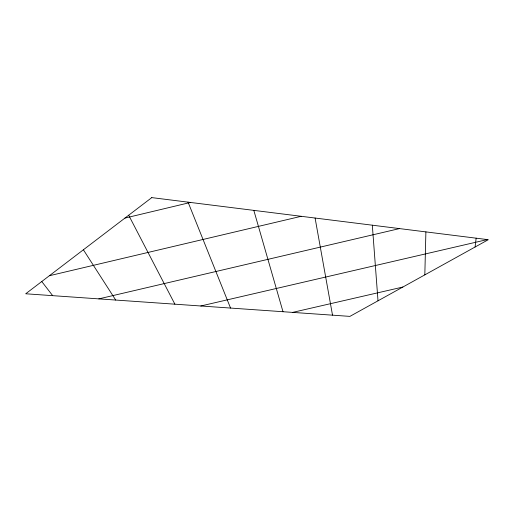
<?xml version="1.0" encoding="UTF-8"?>
<svg xmlns="http://www.w3.org/2000/svg" width="514" height="514" viewBox="0 0 514 514"><rect width="100%" height="100%" fill="white"/><g stroke="black" fill="none" stroke-linecap="round" stroke-linejoin="round"><path stroke-width="0.77" d="M424.821 274.868L425.894 231.891M475.077 247.022L476.15 238.175M124.941 218.077L190.456 202.452M49.35 275.735L301.21 216.298M98.829 298.878L399.506 228.589M200.794 305.991L487.343 239.575M292.627 312.396L402.847 287.043M41.762 281.524L52.672 295.653M83.39 249.772L115.708 300.054M128.686 215.225L174.888 304.179M188.06 202.15L230.548 308.066M253.82 210.374L283.002 311.722M315.088 218.032L332.519 315.178M372.316 225.19L378.008 300.812M151.771 197.614L25.7 293.777L349.893 316.386L488.3 239.697L151.771 197.614"/></g></svg>
